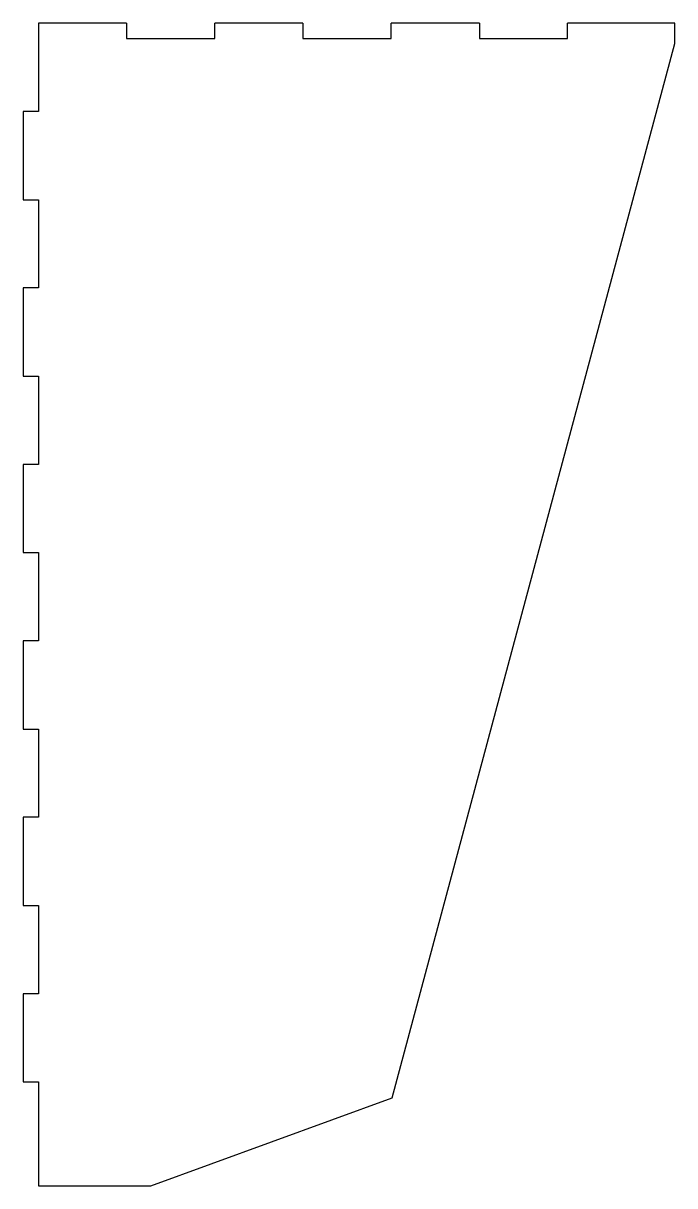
# Model space of a CAD drawing. Extents: x -142 to -13, y 10 to 241.
import ezdxf

# ---------------------------------------------------------------- set-up
doc = ezdxf.new("R2010")
doc.units = 0
doc.layers.get('0').update_dxf_attribs({"linetype": 'CONTINUOUS'})

msp = doc.modelspace()

# ---------------------------------------------------------------- linework, layer by layer
at = {"color": 7}
for points in [[(-121.669478, 240.859717), (-139.169478, 240.859717), (-139.169478, 223.359717), (-142.169478, 223.359717), (-142.169478, 205.859717), (-139.169478, 205.859717), (-139.169478, 188.359717), (-142.169478, 188.359717), (-142.169478, 170.859717), (-139.169478, 170.859717), (-139.169478, 153.359717), (-142.169478, 153.359717), (-142.169478, 135.859717), (-139.169478, 135.859717), (-139.169478, 118.359717), (-142.169478, 118.359717), (-142.169478, 100.859717), (-139.169478, 100.859717), (-139.169478, 83.359717), (-142.169478, 83.359717), (-142.169478, 65.859717), (-139.169478, 65.859717), (-139.169478, 48.359717), (-142.169478, 48.359717), (-142.169478, 30.859717), (-139.169478, 30.859717), (-139.169478, 10.259717), (-116.847026, 10.259717), (-68.95112, 27.692401), (-12.904907, 236.859717), (-12.904907, 240.859717), (-34.169478, 240.859717)], [(-121.669478, 240.859717), (-121.669478, 237.859717)], [(-86.669478, 240.859717), (-104.169478, 240.859717)], [(-104.169478, 237.859717), (-104.169478, 240.859717)], [(-86.669478, 240.859717), (-86.669478, 237.859717)], [(-51.669478, 240.859717), (-69.169478, 240.859717)], [(-69.169478, 237.859717), (-69.169478, 240.859717)], [(-51.669478, 240.859717), (-51.669478, 237.859717)], [(-34.169478, 237.859717), (-34.169478, 240.859717)], [(-121.669478, 237.859717), (-104.169478, 237.859717)], [(-86.669478, 237.859717), (-69.169478, 237.859717)], [(-51.669478, 237.859717), (-34.169478, 237.859717)]]:
    msp.add_lwpolyline(points, dxfattribs=at)

doc.saveas('drawing.dxf')
